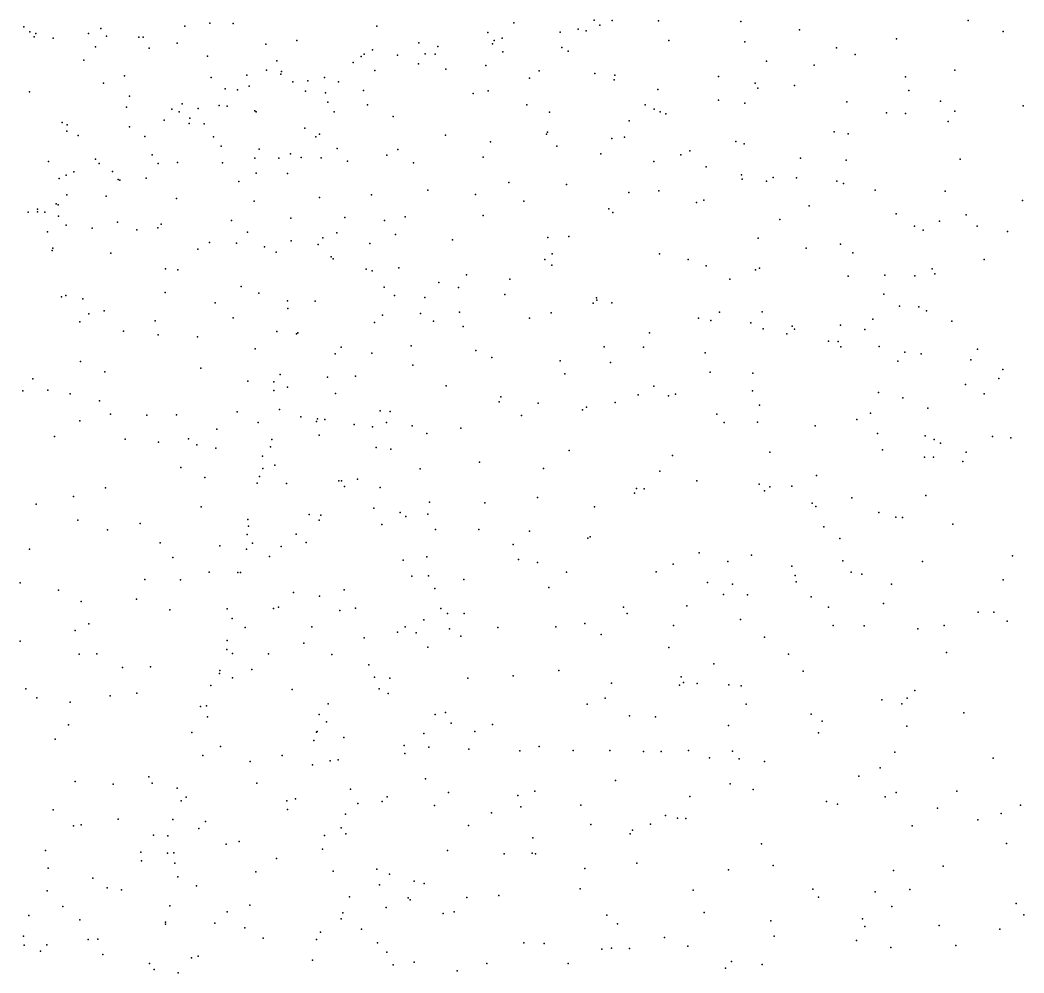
# Model space of a CAD drawing. Header units: metres. Extents: x -25 to 25, y -27.7 to 27.8.
# Drawn here: x -3.328 to -1.917, y -9.374 to -8.035 of the extents above; entities that cross this region are included whole.
import ezdxf

# ---------------------------------------------------------------- set-up
doc = ezdxf.new("R2010")
doc.units = ezdxf.units.M

msp = doc.modelspace()

# ---------------------------------------------------------------- linework, layer by layer
for p in [(-3.0611, -8.0391, 20.5835), (-3.0283, -8.0395, 20.6634), (-2.6337, -8.0386, 21.098), (-2.5209, -8.0348, 1.2381), (-2.5128, -8.042, 21.2027), (-2.4957, -8.0355, 16.6622), (-2.4303, -8.0359, 16.6026), (-2.3147, -8.0369, 21.868), (-1.995, -8.0356, 22.3573), (-3.3227, -8.0441, 19.5429), (-3.314, -8.0511, 19.6896), (-3.3059, -8.0538, -6.1354), (-3.2317, -8.0535, 17.7965), (-3.2142, -8.0466, 20.0199), (-3.0965, -8.0434, -5.6126), (-2.8263, -8.0435, 20.9825), (-2.6706, -8.0524, 16.8138), (-2.5687, -8.0518, 21.663), (-2.5432, -8.0476, 21.4497), (-2.5323, -8.0497, 21.3444), (-2.2325, -8.0487, 21.9815), (-1.9459, -8.0508, 16.7831), (-3.3083, -8.0583, 19.8458), (-3.2816, -8.0602, 17.8923), (-3.2063, -8.0574, 20.1535), (-3.1611, -8.059, 17.6303), (-3.1547, -8.0589, 20.3643), (-3.1071, -8.0672, 17.5426), (-2.9826, -8.0685, 17.2513), (-2.9388, -8.0634, -1.929), (-2.7673, -8.0667, 21.1187), (-2.6639, -8.0681, 21.3964), (-2.6614, -8.0635, 21.6308), (-2.6502, -8.0602, 21.1839), (-2.416, -8.0636, 21.8518), (-2.3093, -8.0656, 16.2671), (-2.0957, -8.0611, 15.6352), (-3.2218, -8.0726, 20.2471), (-3.1466, -8.0744, 18.1423), (-3.0644, -8.0856, 20.7402), (-2.8442, -8.0829, 21.5069), (-2.8324, -8.0766, 21.6427), (-2.7972, -8.084, 16.9364), (-2.7587, -8.0821, 21.7423), (-2.7442, -8.0827, 21.259), (-2.7405, -8.0718, 21.544), (-2.6494, -8.0792, 14.8624), (-2.5664, -8.0734, 21.789), (-2.5573, -8.0787, 15.2858), (-2.1802, -8.0738, 22.0883), (-2.154, -8.083, 15.7253), (-3.2383, -8.0912, -3.2485), (-2.9669, -8.0921, -1.5399), (-2.8596, -8.0942, 21.7624), (-2.8486, -8.086, 21.1398), (-2.768, -8.0964, 21.8283), (-2.6734, -8.0986, 21.8708), (-2.2787, -8.0926, 15.9731), (-2.2116, -8.0984, 15.4987), (-3.1813, -8.1131, 20.5282), (-3.0091, -8.1123, 21.7092), (-2.9814, -8.1051, 21.6292), (-2.9614, -8.1109, 21.0141), (-2.9604, -8.1071, 21.5379), (-2.8292, -8.1058, -1.4169), (-2.7294, -8.104, -1.761), (-2.5982, -8.1062, 16.7224), (-2.5202, -8.11, 21.9311), (-2.4919, -8.112, 16.6228), (-2.0141, -8.1053, 22.4188), (-3.2105, -8.1233, -1.2665), (-3.0594, -8.1155, 15.2423), (-3.006, -8.1276, -2.6662), (-2.9443, -8.1215, 21.1137), (-2.9235, -8.1201, 21.2878), (-2.9002, -8.1157, 21.8528), (-2.8804, -8.1215, -2.1437), (-2.612, -8.1166, -1.6603), (-2.4928, -8.1189, 17.7088), (-2.3459, -8.114, 16.4697), (-2.2945, -8.1234, 16.1863), (-2.2395, -8.1268, 15.894), (-2.0833, -8.1148, 22.3168), (-3.3146, -8.1355, 20.2975), (-3.1743, -8.1416, 1.1863), (-3.0395, -8.1315, 21.4262), (-3.0221, -8.1327, 21.827), (-2.9265, -8.1346, 18.0956), (-2.8988, -8.1372, 17.083), (-2.8452, -8.134, -1.2267), (-2.691, -8.1379, 21.9459), (-2.67, -8.1343, 16.7764), (-2.4312, -8.1325, 21.9899), (-2.2908, -8.1306, 16.0755), (-2.0784, -8.1338, 17.0965), (-3.0999, -8.1525, 20.8887), (-3.0482, -8.1549, 21.0744), (-3.0367, -8.1556, 21.2587), (-2.8953, -8.1503, 21.9423), (-2.8393, -8.1538, 1.3767), (-2.6156, -8.1541, -1.974), (-2.4492, -8.1538, -1.4145), (-2.346, -8.1474, 22.0695), (-2.3089, -8.1518, 0.8728), (-2.1657, -8.1499, 22.2232), (-2.0341, -8.1488, 15.6052), (-1.9178, -8.1552, 0.7899), (-3.1783, -8.1572, 20.6531), (-3.1147, -8.1599, 21.5598), (-3.1042, -8.1638, 21.4749), (-3.0775, -8.1593, 17.5744), (-2.9981, -8.1625, 21.9328), (-2.9962, -8.1638, 17.3465), (-2.8865, -8.164, -2.3454), (-2.5837, -8.1644, 22.0019), (-2.4366, -8.1601, 0.9634), (-2.4282, -8.1636, 16.5368), (-2.4203, -8.1665, -1.5787), (-2.1101, -8.1652, 15.7019), (-2.0833, -8.1659, 14.7019), (-2.0138, -8.163, 22.5011), (-3.2687, -8.1789, 20.5133), (-3.2616, -8.1822, -6.2815), (-3.1255, -8.1755, 21.7882), (-3.0903, -8.18, 21.9047), (-3.0893, -8.1729, 21.3454), (-3.0689, -8.1806, -5.8729), (-2.8034, -8.1703, 16.9357), (-2.4717, -8.1766, 22.0533), (-2.0231, -8.1774, 15.7114), (-3.2622, -8.191, 15.3287), (-3.2461, -8.1971, 20.6176), (-3.1743, -8.1847, 20.7481), (-2.9277, -8.1868, -5.2866), (-2.9071, -8.1952, 22.0174), (-2.7297, -8.1968, 16.8072), (-2.5878, -8.1951, 17.8532), (-2.5867, -8.1925, 1.0936), (-2.1835, -8.1917, 15.846), (-2.1639, -8.1949, 0.7496), (-3.1524, -8.1986, 17.7078), (-3.0561, -8.1991, -1.0696), (-3.045, -8.212, 22.0064), (-2.9121, -8.1989, -2.5256), (-2.6665, -8.2059, 22.0546), (-2.5733, -8.2118, -1.0604), (-2.496, -8.2014, 14.7522), (-2.4783, -8.1992, 15.3633), (-2.3217, -8.2054, 16.3628), (-2.31, -8.2088, 22.1828), (-3.1424, -8.2244, -3.1649), (-2.9919, -8.2161, -2.7928), (-2.9479, -8.2228, 17.2241), (-2.8821, -8.2155, -4.5543), (-2.8125, -8.2246, 15.0716), (-2.7968, -8.2169, 1.2334), (-2.5115, -8.2227, 22.1115), (-2.399, -8.2241, 16.4618), (-2.3864, -8.2185, 22.1389), (-3.2881, -8.2334, 17.9002), (-3.2217, -8.2303, 21.7982), (-3.2165, -8.2365, 21.4554), (-3.1337, -8.2365, 21.9628), (-3.1067, -8.2351, -6.1504), (-3.0435, -8.2353, -2.939), (-2.9978, -8.2287, -5.5817), (-2.9643, -8.229, 11.6411), (-2.933, -8.2281, -4.391), (-2.9046, -8.2285, -1.0035), (-2.8678, -8.2331, 17.0486), (-2.7747, -8.2355, 22.1081), (-2.6769, -8.2276, 16.7356), (-2.437, -8.2335, 0.8071), (-2.2308, -8.229, 22.2636), (-2.1665, -8.2317, 17.2683), (-2.0066, -8.2303, 22.5789), (-3.2629, -8.2528, -3.8873), (-3.2525, -8.2479, 20.7278), (-3.1982, -8.2476, 20.9209), (-2.9962, -8.2501, 22.0867), (-2.9522, -8.2503, 1.1761), (-2.3636, -8.2409, -1.9088), (-2.314, -8.2522, 0.7111), (-3.2728, -8.2576, 21.5783), (-3.19, -8.2588, 21.1766), (-3.1878, -8.2596, 21.0824), (-3.1507, -8.257, 1.0432), (-3.0204, -8.2617, 11.4362), (-2.6408, -8.2633, 22.1338), (-2.5597, -8.2657, -2.1994), (-2.313, -8.2582, 15.4812), (-2.2786, -8.2613, 16.1661), (-2.2694, -8.2562, -1.5068), (-2.2365, -8.2564, 16.0354), (-2.1796, -8.2613, 22.3408), (-2.1702, -8.2644, 15.5757), (-3.2623, -8.2802, -6.4382), (-3.2067, -8.2823, 11.3864), (-2.8337, -8.2803, 16.9685), (-2.7546, -8.2737, 15.3127), (-2.6875, -8.2798, -2.3101), (-2.4723, -8.2773, 16.4963), (-2.4302, -8.2747, -2.1047), (-2.1257, -8.2737, 22.4411), (-2.0276, -8.2753, 15.6304), (-3.2774, -8.2933, 20.838), (-3.2745, -8.2944, 0.9339), (-3.1078, -8.2858, 22.0891), (-2.9989, -8.2894, -6.0088), (-2.9071, -8.2844, 22.1482), (-2.6198, -8.2894, 16.6228), (-2.377, -8.2913, 16.3659), (-2.3668, -8.2877, 22.2148), (-2.2186, -8.296, 15.9501), (-1.9186, -8.2882, 0.6196), (-3.3167, -8.3047, 20.7625), (-3.3036, -8.3042, 21.8582), (-3.3033, -8.3007, 21.4996), (-3.2931, -8.3047, 21.4045), (-3.2739, -8.3104, 21.2205), (-2.7865, -8.3112, 16.8447), (-2.677, -8.3093, 0.9216), (-2.5004, -8.3003, 17.7606), (-2.4945, -8.3052, 22.1839), (-2.0962, -8.3072, 17.1383), (-1.9979, -8.3087, 16.8331), (-3.263, -8.323, 17.8644), (-3.191, -8.319, -0.8632), (-3.1296, -8.3215, 15.3048), (-3.0308, -8.3167, 22.1592), (-2.9475, -8.3131, 18.134), (-2.8715, -8.3123, 11.41), (-2.8156, -8.3164, 22.184), (-2.2598, -8.3149, 22.3102), (-2.0706, -8.3246, 14.7004), (-2.0355, -8.3175, 10.4904), (-1.9825, -8.3247, 22.6546), (-3.2892, -8.3323, 11.5388), (-3.2266, -8.3272, -3.5499), (-3.1636, -8.3294, 11.654), (-3.1342, -8.3267, 17.7465), (-3.0083, -8.333, 17.5054), (-2.8826, -8.334, 17.0219), (-2.8, -8.336, -4.8746), (-2.5565, -8.339, 16.5206), (-2.0584, -8.3301, 11.3923), (-1.9399, -8.3321, 16.6316), (-3.0618, -8.3472, -4.1447), (-3.0239, -8.3482, 17.5986), (-2.9844, -8.3533, 17.4241), (-2.947, -8.3449, 17.2185), (-2.9091, -8.3501, -5.3762), (-2.9022, -8.3408, 0.9968), (-2.8361, -8.349, 16.9155), (-2.7199, -8.3438, 22.2), (-2.5862, -8.3404, 0.7438), (-2.2904, -8.3413, -2.0302), (-2.1748, -8.3499, 22.4087), (-3.2827, -8.3587, 22.0582), (-3.2817, -8.3555, -0.74), (-3.2003, -8.3624, 22.1359), (-3.0782, -8.3567, -6.2892), (-2.968, -8.3611, 17.3248), (-2.8906, -8.3674, 15.3434), (-2.58, -8.3634, 15.4142), (-2.4291, -8.3632, 16.3523), (-2.2227, -8.3554, -1.2217), (-2.1573, -8.3618, 15.7867), (-2.8878, -8.3702, 22.2302), (-2.5903, -8.3713, -0.8628), (-2.5803, -8.3794, 22.2278), (-2.3887, -8.3715, -0.9785), (-2.3633, -8.3802, 17.5495), (-1.9729, -8.3711, 15.5494), (-3.1235, -8.3845, -3.3124), (-3.1062, -8.3857, 22.1999), (-2.8416, -8.3847, -2.6864), (-2.8332, -8.3872, -0.8163), (-2.7953, -8.3829, 22.2396), (-2.7005, -8.3927, 16.6309), (-2.2939, -8.3859, 11.3217), (-2.2887, -8.3835, 16.0366), (-2.164, -8.3946, 10.9112), (-2.1122, -8.3932, 22.5382), (-2.07, -8.3941, 15.6387), (-2.0457, -8.3846, 0.4738), (-2.0419, -8.3914, 15.7527), (-3.017, -8.4095, 0.8353), (-2.7392, -8.4036, 15.4036), (-2.6394, -8.3991, 16.5469), (-2.3304, -8.3992, 11.1476), (-3.2698, -8.4237, 11.3216), (-3.2636, -8.4219, 15.2296), (-3.1238, -8.4179, -0.7413), (-2.9923, -8.4185, 15.2114), (-2.8159, -8.4102, 16.8073), (-2.8016, -8.4218, -5.0589), (-2.7116, -8.4107, 11.491), (-2.6466, -8.4207, 14.961), (-2.1136, -8.4201, -1.4354), (-3.2398, -8.4265, 22.1881), (-3.0537, -8.4323, 22.2696), (-2.9518, -8.4296, -2.9735), (-2.913, -8.4297, 17.0247), (-2.759, -8.4246, 16.6958), (-2.5221, -8.4328, 22.2741), (-2.5176, -8.4251, -2.3713), (-2.5172, -8.4286, 11.4078), (-2.496, -8.4321, 16.3604), (-2.0916, -8.4369, -1.6154), (-2.0644, -8.4378, 10.395), (-3.2311, -8.4476, -6.5673), (-3.2096, -8.4437, 15.4734), (-2.9514, -8.44, 17.2162), (-2.8183, -8.4494, -4.6318), (-2.7651, -8.447, 22.2921), (-2.7104, -8.4452, -2.5381), (-2.5812, -8.4464, 11.2281), (-2.3447, -8.4452, 15.5354), (-2.2847, -8.445, 22.3832), (-2.0536, -8.4434, 22.6211), (-3.2438, -8.4589, 17.8384), (-3.138, -8.4574, -3.95), (-3.0282, -8.4531, 15.4139), (-2.8296, -8.4601, -5.2459), (-2.7466, -8.4579, 11.3031), (-2.7052, -8.4657, 17.9558), (-2.612, -8.4539, 22.2848), (-2.3742, -8.454, 16.1685), (-2.3571, -8.4573, 22.3336), (-2.3009, -8.4603, 15.9892), (-2.2424, -8.4652, 15.8582), (-2.1748, -8.4635, 22.4898), (-2.1294, -8.455, 15.6919), (-2.0183, -8.458, 15.5697), (-3.1827, -8.4721, -3.7898), (-3.1336, -8.477, 22.2813), (-3.0786, -8.4798, -6.4346), (-2.967, -8.4726, 17.4197), (-2.9391, -8.4757, 18.0958), (-2.9375, -8.4743, 17.123), (-2.4431, -8.4744, 16.2547), (-2.2835, -8.469, -2.2202), (-2.25, -8.4758, 0.3908), (-2.2394, -8.4694, 10.7539), (-2.1402, -8.4697, -1.9941), (-2.8766, -8.4945, 16.8657), (-2.7783, -8.4925, -4.8877), (-2.5067, -8.494, -0.7898), (-2.4514, -8.4946, 14.7904), (-2.1916, -8.4859, 15.6392), (-2.178, -8.4864, 17.2278), (-2.1742, -8.4939, -1.0479), (-2.1201, -8.4938, 22.5644), (-2.9976, -8.4968, 17.5917), (-2.8848, -8.5039, -6.0322), (-2.8336, -8.5031, 16.7623), (-2.6871, -8.4994, 22.314), (-2.3649, -8.5026, 10.9066), (-2.0841, -8.5017, 11.4642), (-2.0611, -8.5037, 0.3483), (-1.9821, -8.4975, 15.8937), (-3.243, -8.5146, 22.261), (-2.7757, -8.52, 16.6392), (-2.6648, -8.5092, 16.486), (-2.5686, -8.5136, 17.7972), (-2.4978, -8.5159, 0.436), (-2.0942, -8.5142, 15.6238), (-1.9913, -8.5122, 16.5954), (-3.2086, -8.5291, 11.592), (-3.0738, -8.524, 22.3309), (-2.9622, -8.5328, 17.194), (-2.8957, -8.5367, -4.3998), (-2.8562, -8.5351, 11.5503), (-2.5621, -8.5318, -2.4959), (-2.358, -8.5296, 16.0502), (-2.2978, -8.531, 15.9055), (-1.9465, -8.5259, 16.0481), (-3.31, -8.539, 18.1475), (-3.0079, -8.5424, -4.1676), (-2.9711, -8.5433, 17.2812), (-2.9522, -8.551, -6.2926), (-2.7289, -8.549, -0.7012), (-2.4368, -8.5496, 16.1718), (-1.9988, -8.5472, -1.3883), (-1.952, -8.5387, 22.7384), (-3.324, -8.5558, 22.2193), (-3.289, -8.5552, -6.7124), (-3.2576, -8.5602, -0.2911), (-2.9713, -8.5554, 17.3711), (-2.8843, -8.5596, 16.804), (-2.6523, -8.5642, 0.4585), (-2.4592, -8.5614, 17.6084), (-2.4165, -8.5628, -2.4154), (-2.4066, -8.5607, 22.3446), (-2.2982, -8.556, 22.4251), (-2.1212, -8.5581, 10.297), (-1.9729, -8.56, -1.7103), (-3.2164, -8.57, 11.2396), (-2.6544, -8.5716, 11.1016), (-2.5997, -8.5732, 16.3709), (-2.5318, -8.5788, 22.3417), (-2.4913, -8.5723, 16.2323), (-2.2886, -8.5761, 14.7421), (-2.0872, -8.5658, 16.9125), (-3.2006, -8.5886, 15.2353), (-3.1496, -8.5899, 0.6425), (-3.1081, -8.5897, 15.5714), (-3.0228, -8.5855, 17.6296), (-2.963, -8.5822, 0.6271), (-2.9334, -8.5926, 16.8959), (-2.8215, -8.5841, -5.5921), (-2.8078, -8.5848, -5.3655), (-2.6229, -8.5908, 22.3427), (-2.5374, -8.5828, 15.5623), (-2.3485, -8.5888, 0.3181), (-2.1324, -8.5875, 22.569), (-2.0517, -8.5804, 22.6506), (-3.2439, -8.5979, 17.8292), (-2.993, -8.6003, 17.4894), (-2.911, -8.599, 11.2156), (-2.9097, -8.5954, 15.1849), (-2.8997, -8.5961, 22.3801), (-2.8583, -8.6033, 16.7066), (-2.8324, -8.6067, 17.9801), (-2.8129, -8.6005, -5.7605), (-2.7767, -8.6051, -5.2147), (-2.338, -8.6005, 15.639), (-2.2912, -8.6, 15.8361), (-2.2104, -8.6053, 22.497), (-2.1515, -8.5961, 17.0725), (-3.2796, -8.6203, 22.2987), (-3.0515, -8.6099, -3.9969), (-2.9074, -8.6183, 15.5759), (-2.7559, -8.616, 16.524), (-2.7081, -8.6082, 22.3633), (-2.1228, -8.6158, 15.8363), (-2.0558, -8.6193, -2.0777), (-1.961, -8.6202, 0.2704), (-3.18, -8.6237, 22.3484), (-3.1334, -8.6282, 17.7427), (-3.0913, -8.6235, -3.6725), (-3.0793, -8.632, 11.2031), (-2.9761, -8.6348, 17.0131), (-2.974, -8.6243, -3.1917), (-2.8274, -8.6355, 22.4017), (-2.0429, -8.6243, -1.1323), (-2.0342, -8.6294, 16.4588), (-1.9354, -8.6222, 22.7567), (-3.0529, -8.6363, 11.5473), (-2.987, -8.6477, 22.4097), (-2.8067, -8.6378, 16.5884), (-2.556, -8.6399, 16.2689), (-2.4107, -8.6469, 16.039), (-2.2742, -8.6422, 10.275), (-2.1156, -8.6388, 15.5913), (-2.0565, -8.6491, 15.998), (-2.0437, -8.6493, 11.445), (-1.9982, -8.642, 14.7646), (-3.1019, -8.6636, -0.3917), (-2.9698, -8.6605, 16.9321), (-2.682, -8.6562, 16.4113), (-2.0025, -8.6551, 22.704), (-3.068, -8.6776, 22.419), (-2.9915, -8.6763, 17.2823), (-2.9865, -8.6649, 17.3898), (-2.7655, -8.6656, -4.8385), (-2.5919, -8.6649, 22.3754), (-2.4288, -8.6689, 14.8653), (-2.2083, -8.675, 15.6574), (-3.2078, -8.6921, -6.7015), (-2.9948, -8.6856, 17.1036), (-2.9535, -8.6862, 16.8418), (-2.8796, -8.6826, -6.2195), (-2.8762, -8.6824, -2.9796), (-2.872, -8.6904, 16.6551), (-2.8537, -8.6799, 11.495), (-2.8217, -8.6916, 0.4422), (-2.3768, -8.6824, 15.9292), (-2.2891, -8.6873, 22.4659), (-2.2739, -8.6907, 0.2285), (-2.2431, -8.6899, 17.1648), (-3.253, -8.7045, 11.064), (-2.6007, -8.7059, 17.7165), (-2.4643, -8.6996, 10.4368), (-2.4616, -8.6932, 22.3931), (-2.4507, -8.6937, 0.2595), (-2.2814, -8.6966, 15.7552), (-2.1589, -8.7062, 14.7801), (-2.0545, -8.7031, 15.5029), (-3.3054, -8.7153, 18.1039), (-3.0734, -8.7189, 0.5255), (-2.7524, -8.7126, -4.998), (-2.6746, -8.7133, -2.6794), (-2.5205, -8.7191, 16.1573), (-2.2143, -8.7137, 11.425), (-2.2092, -8.7184, 22.5217), (-2.9216, -8.7296, -4.2869), (-2.9053, -8.7306, 15.6974), (-2.8308, -8.7209, -4.5346), (-2.7938, -8.7271, -6.0239), (-2.7858, -8.7325, 10.972), (-2.7549, -8.7292, -5.4351), (-2.1207, -8.727, 16.6813), (-2.0967, -8.7336, 22.6307), (-2.0874, -8.7339, 16.2303), (-3.2468, -8.7379, 22.3693), (-3.1592, -8.7424, 22.3977), (-3.0078, -8.737, 17.2042), (-3.0068, -8.7462, -6.4912), (-2.9073, -8.7375, 22.4328), (-2.8195, -8.7436, 16.5462), (-2.1982, -8.747, 15.896), (-2.0167, -8.7433, 22.7086), (-3.2051, -8.7511, 17.7905), (-3.0089, -8.7577, 18.0038), (-2.9399, -8.7575, 15.1925), (-2.7438, -8.7507, -5.1746), (-2.6832, -8.751, 15.0637), (-2.612, -8.7531, 22.387), (-2.5267, -8.7612, 22.3977), (-3.1311, -8.7695, 17.7139), (-3.0473, -8.7736, 17.6392), (-3.0011, -8.7701, -3.6877), (-2.9607, -8.7748, 16.7791), (-2.9259, -8.7693, 16.7022), (-2.6349, -8.772, 10.6618), (-2.5298, -8.7632, 17.5918), (-2.1755, -8.7635, 10.2317), (-3.3146, -8.7783, 11.4004), (-3.1131, -8.7903, 10.9997), (-3.0094, -8.7784, 17.3384), (-2.9773, -8.7886, -3.5193), (-2.7559, -8.7894, 17.8165), (-2.3733, -8.7836, 11.4147), (-2.2996, -8.7868, 22.4716), (-1.933, -8.7878, -2.1315), (-2.7896, -8.7939, -2.868), (-2.6274, -8.7932, 10.5053), (-2.6006, -8.7973, 16.244), (-2.41, -8.7994, 15.9526), (-2.3328, -8.7956, 17.2611), (-2.2429, -8.8024, 15.6552), (-2.1715, -8.7951, 22.5781), (-2.0595, -8.796, 15.4812), (-3.0623, -8.8109, -0.2857), (-3.022, -8.8112, 17.5553), (-3.0179, -8.8113, 17.021), (-2.777, -8.8163, 10.7651), (-2.7537, -8.8161, 22.4199), (-2.5598, -8.8108, -2.6365), (-2.4339, -8.8104, 14.9819), (-2.2385, -8.8155, 22.5256), (-2.1596, -8.8108, -2.3809), (-2.1448, -8.8134, 0.151), (-3.3279, -8.8258, 10.7505), (-3.1524, -8.8209, -0.1414), (-3.1023, -8.8218, 22.4259), (-2.704, -8.821, 16.3648), (-2.5844, -8.8322, 10.2257), (-2.3616, -8.8252, -0.7446), (-2.3263, -8.8278, 0.1498), (-2.2369, -8.8243, 16.0306), (-2.1029, -8.8277, -0.8988), (-1.9461, -8.8216, 11.3371), (-3.2739, -8.8361, 15.2293), (-2.9437, -8.8395, 15.8281), (-2.9068, -8.8447, -3.1174), (-2.8723, -8.8356, 22.4394), (-2.7448, -8.8339, -5.6046), (-2.3391, -8.8422, 15.7972), (-2.3056, -8.8427, 10.1625), (-2.2159, -8.8457, 16.5007), (-3.2422, -8.8519, 22.3899), (-3.1644, -8.8486, 10.8108), (-2.9647, -8.86, -4.1082), (-2.8566, -8.8612, 0.3384), (-2.4798, -8.8598, 10.0697), (-2.3908, -8.8583, 22.4228), (-2.1913, -8.8601, 15.5808), (-2.1143, -8.8549, 15.513), (-3.1174, -8.8638, 17.6871), (-3.0369, -8.8624, 17.1768), (-2.9717, -8.8621, -3.8448), (-2.8783, -8.8647, 16.5795), (-2.7366, -8.862, -5.0373), (-2.7269, -8.869, 0.255), (-2.7035, -8.869, -2.746), (-2.4745, -8.869, 15.8921), (-1.9812, -8.8669, 14.8896), (-1.9593, -8.8668, 15.3837), (-3.2311, -8.8832, 10.5718), (-3.0298, -8.8759, 17.4179), (-3.0117, -8.8887, 16.8675), (-2.918, -8.8876, -4.3033), (-2.7868, -8.8878, 10.3519), (-2.7603, -8.8779, -5.8626), (-2.6564, -8.8884, 22.4033), (-2.5748, -8.8875, 16.1642), (-2.5341, -8.8828, 0.1635), (-2.4095, -8.8856, 15.916), (-2.3152, -8.8775, 17.1106), (-2.1849, -8.8856, 11.3926), (-2.1414, -8.8863, 22.63), (-2.0289, -8.886, -2.317), (-1.9402, -8.8798, 22.7814), (-3.2503, -8.893, 17.8191), (-2.8444, -8.903, -0.5335), (-2.7973, -8.895, -4.689), (-2.7713, -8.8961, 11.4404), (-2.7242, -8.8906, -5.3482), (-2.7081, -8.9006, 15.9045), (-2.5112, -8.8983, 16.0645), (-2.2813, -8.9024, 16.9199), (-2.0659, -8.8906, 22.6891), (-3.3277, -8.9078, 10.4292), (-3.037, -8.907, 0.4268), (-2.9292, -8.9108, -3.2903), (-2.7546, -8.9161, 16.3898), (-2.4161, -8.9167, 16.1029), (-3.2448, -8.9259, 18.0199), (-3.22, -8.9254, -6.7908), (-3.0373, -8.9196, 16.9798), (-3.0293, -8.925, 10.4335), (-2.9787, -8.9254, 16.7236), (-2.8895, -8.9265, 22.4387), (-2.2477, -8.9259, -2.5129), (-2.0254, -8.9236, 15.4294), (-3.1841, -8.9449, 10.3768), (-3.1446, -8.9438, 17.6977), (-2.8375, -8.9412, 17.7748), (-2.3525, -8.9395, 15.813), (-3.0477, -8.9531, 17.5299), (-3.047, -8.9492, 17.3215), (-3.0292, -8.9593, 22.4379), (-3.002, -8.9474, 15.215), (-2.8299, -8.9584, 10.1982), (-2.8081, -8.9598, -6.0989), (-2.6987, -8.9596, -0.634), (-2.6347, -8.9564, 16.24), (-2.5704, -8.9491, 16.0822), (-2.3985, -8.9579, 22.4261), (-2.2272, -8.9499, -0.7942), (-3.0597, -8.97, 17.9215), (-2.4966, -8.967, 22.4128), (-2.401, -8.9698, 11.3959), (-2.3952, -8.9658, 15.8917), (-2.3759, -8.9675, 16.4445), (-2.3314, -8.9692, 16.6176), (-2.3144, -8.9706, 22.5066), (-3.3198, -8.9747, 15.9498), (-3.3045, -8.9875, 11.2976), (-3.2012, -8.9848, 17.75), (-3.1636, -8.9811, 22.3992), (-2.9454, -8.9755, -0.3885), (-2.8233, -8.9749, 22.42), (-2.8107, -8.9813, 16.4581), (-2.5055, -8.9877, 17.392), (-2.0807, -8.9877, 15.4843), (-2.0701, -8.9771, 11.3049), (-3.2577, -8.9937, 15.2217), (-3.0743, -8.9994, 10.2734), (-3.0657, -8.9987, 17.0959), (-2.8946, -8.9958, -3.0414), (-2.5307, -8.9963, -0.68), (-2.3072, -8.9964, 15.7417), (-2.1164, -8.9902, 10.1724), (-2.0882, -8.996, -2.447), (-3.0643, -9.0141, 17.4348), (-2.9077, -9.0111, 16.5937), (-2.7444, -9.0111, 22.3901), (-2.7297, -9.0079, 16.3498), (-2.4714, -9.0127, 16.0144), (-2.4349, -9.0141, 17.23), (-2.2157, -9.0103, 22.6068), (-2.0012, -9.0083, 22.779), (-3.2597, -9.0254, 22.3514), (-2.8973, -9.021, 16.0157), (-2.722, -9.0232, -5.1833), (-2.6638, -9.025, 22.367), (-2.3323, -9.0264, -2.6078), (-2.2006, -9.0203, 0.0707), (-2.0814, -9.0272, 22.7244), (-3.0863, -9.0361, 22.4068), (-2.9113, -9.0355, -4.411), (-2.9105, -9.0347, 0.2913), (-2.8726, -9.0433, 15.2606), (-2.7602, -9.0375, -4.9311), (-2.6888, -9.0349, 17.5883), (-2.2056, -9.0367, 15.6027), (-3.2786, -9.0457, 0.0867), (-3.0461, -9.0559, 16.921), (-2.915, -9.0475, -3.8822), (-2.7878, -9.0543, 16.4195), (-2.7533, -9.0568, -5.7777), (-2.598, -9.0558, 16.1911), (-3.0709, -9.0685, 17.0052), (-2.9593, -9.0685, 17.8021), (-2.7872, -9.0655, -5.947), (-2.697, -9.0596, 9.9134), (-2.6254, -9.0618, 16.2129), (-2.5505, -9.0616, 22.3752), (-2.4991, -9.0617, 9.9002), (-2.4516, -9.0631, 22.4225), (-2.4269, -9.0627, 0.0794), (-2.3884, -9.0615, 16.8618), (-2.3586, -9.0718, 22.485), (-2.3264, -9.0626, 10.0077), (-2.3173, -9.073, 15.203), (-2.0982, -9.0639, -0.7824), (-1.9598, -9.0722, 15.3993), (-3.0044, -9.0768, 16.7518), (-2.9169, -9.0816, 22.3965), (-2.8921, -9.0762, -3.7013), (-2.8807, -9.0745, 16.5396), (-2.2815, -9.0771, 15.7103), (-2.1189, -9.0859, 15.5302), (-3.1467, -9.0987, 22.3675), (-2.7578, -9.1014, -0.599), (-2.149, -9.0976, 22.6974), (-3.2503, -9.1049, -6.847), (-3.1972, -9.1087, 17.7343), (-3.1422, -9.1073, 17.6532), (-3.107, -9.1142, 17.1299), (-2.9952, -9.1073, 11.3975), (-2.8635, -9.1156, -6.1611), (-2.4908, -9.1037, 16.4682), (-2.3298, -9.1083, 15.7927), (-3.0944, -9.1271, 10.0612), (-2.9409, -9.1295, -4.2257), (-2.812, -9.1267, 0.2137), (-2.7258, -9.1205, -5.5087), (-2.628, -9.1247, 16.2338), (-2.6044, -9.1186, 11.4051), (-2.3863, -9.1259, 11.359), (-2.2973, -9.1161, 22.5614), (-2.112, -9.1266, 15.2079), (-2.0962, -9.1206, 11.2135), (-2.011, -9.1188, 22.8093), (-3.1014, -9.1324, 17.3447), (-2.9527, -9.1323, 16.6536), (-2.853, -9.1359, 16.1471), (-2.8189, -9.1331, 16.4611), (-2.7453, -9.1387, 16.3724), (-2.6242, -9.1406, 16.3469), (-2.5396, -9.1384, 16.1244), (-2.1944, -9.1331, 15.6101), (-2.1789, -9.137, 10.0666), (-2.0382, -9.1425, 15.479), (-1.9217, -9.1381, 15.1788), (-3.2814, -9.1447, 0.4785), (-3.1899, -9.158, 22.3155), (-2.9522, -9.1445, -6.4087), (-2.8703, -9.1509, -4.6696), (-2.6653, -9.149, 15.3573), (-2.4206, -9.1526, -2.7046), (-2.4036, -9.1564, 15.9468), (-2.3922, -9.1571, -0.726), (-1.9489, -9.15, -2.4557), (-3.2529, -9.1673, 16.0148), (-3.242, -9.1659, 17.8), (-3.1131, -9.1584, 17.2026), (-3.0764, -9.1709, 16.9621), (-3.0674, -9.1611, 22.3569), (-2.8765, -9.1702, -0.4912), (-2.6976, -9.1667, -2.7766), (-2.5258, -9.1656, 17.281), (-2.4419, -9.1649, 15.3297), (-2.0741, -9.1674, 22.7748), (-1.9814, -9.1588, 11.0789), (-3.1404, -9.1804, -6.6884), (-3.1202, -9.1813, 11.3184), (-2.8999, -9.1808, -3.9635), (-2.8702, -9.1787, 16.5363), (-2.6073, -9.1844, 22.293), (-2.4703, -9.1788, 16.731), (-2.467, -9.1734, 16.0464), (-3.0382, -9.1931, -6.5331), (-3.0197, -9.1895, 16.799), (-2.9028, -9.2002, -3.0164), (-2.2856, -9.1925, 15.7572), (-1.9414, -9.1922, 22.8662), (-3.292, -9.2021, 17.8601), (-3.158, -9.2045, 17.8515), (-3.1206, -9.2057, 9.9294), (-3.1117, -9.2051, 17.5269), (-2.9676, -9.2133, 16.6874), (-2.7273, -9.2018, -5.325), (-2.6475, -9.2069, -0.6713), (-2.6079, -9.206, 0.1073), (-2.6033, -9.2067, 16.2375), (-3.2885, -9.2267, 22.1986), (-3.1574, -9.2165, 15.3054), (-3.1102, -9.2199, 17.3234), (-2.8266, -9.2284, -4.8873), (-2.5341, -9.2271, 16.5751), (-2.461, -9.2196, 22.4038), (-2.2694, -9.2229, 15.3261), (-2.0301, -9.224, 15.5047), (-3.2256, -9.2408, 0.0467), (-3.1062, -9.2389, 17.1104), (-2.9965, -9.2322, 17.737), (-2.8877, -9.2312, -3.3744), (-2.8085, -9.2354, 16.4782), (-2.3322, -9.229, 15.8515), (-2.1, -9.2303, -0.7252), (-3.2057, -9.2546, 17.7369), (-3.0798, -9.2516, 16.9891), (-2.8228, -9.2504, -3.6933), (-2.7739, -9.2453, 9.7382), (-2.76, -9.2483, 22.2667), (-2.5408, -9.256, 22.3204), (-2.2136, -9.2562, -2.6754), (-3.2898, -9.2588, 9.8737), (-3.1854, -9.2575, 22.2317), (-2.865, -9.2672, 11.3701), (-2.7824, -9.2686, 15.4862), (-2.6997, -9.2679, 11.3766), (-2.6547, -9.2655, 16.32), (-2.3817, -9.2578, 15.962), (-2.2056, -9.2678, 22.6922), (-2.1257, -9.2603, 15.6065), (-2.0774, -9.257, 22.7956), (-3.268, -9.2809, 11.2352), (-3.1176, -9.2797, 17.2626), (-3.0048, -9.2789, 16.7723), (-2.8131, -9.282, 0.228), (-2.7796, -9.2713, -5.6633), (-2.1023, -9.2808, 11.1179), (-1.9277, -9.2763, 15.4559), (-3.3158, -9.2934, -6.9151), (-3.0366, -9.2881, 16.8696), (-2.8764, -9.298, 22.2491), (-2.874, -9.2895, 16.2292), (-2.7331, -9.2907, 16.4116), (-2.7176, -9.2884, 16.3761), (-2.5032, -9.2931, -2.7726), (-2.3664, -9.289, 22.5123), (-2.1435, -9.2981, 9.9967), (-1.9168, -9.2925, -0.6796), (-3.2437, -9.2996, 0.4965), (-3.1236, -9.3054, 9.7541), (-3.1235, -9.3028, 17.5511), (-3.0542, -9.3041, 22.2501), (-3.0121, -9.3105, 11.3065), (-2.848, -9.3124, 16.5475), (-2.4882, -9.3053, 0.0864), (-2.2724, -9.3011, 15.7996), (-2.1404, -9.3089, 22.7622), (-2.0358, -9.3076, 15.5436), (-1.9506, -9.3126, 10.2015), (-3.3231, -9.3224, 17.8776), (-3.232, -9.3273, 17.7899), (-3.2187, -9.3268, 22.1585), (-2.9861, -9.3253, 0.3552), (-2.9114, -9.3272, -6.1501), (-2.9054, -9.3169, -3.1729), (-2.4221, -9.3242, 11.287), (-2.268, -9.3225, 22.635), (-3.3222, -9.335, 9.7102), (-3.2904, -9.3348, 22.099), (-2.8257, -9.3316, -5.8092), (-2.6198, -9.3316, 17.3393), (-2.5914, -9.3329, 22.217), (-2.5101, -9.3409, 17.0693), (-2.4967, -9.3394, 9.6667), (-2.4714, -9.3399, 16.1383), (-2.3891, -9.3365, 16.025), (-2.1521, -9.3283, 15.6596), (-2.1039, -9.3382, 4.1572), (-2.0124, -9.3354, 10.9992), (-3.2993, -9.3433, 17.8884), (-3.2115, -9.348, -6.7728), (-3.0869, -9.353, 17.0339), (-3.0774, -9.3504, 16.1574), (-2.8125, -9.3447, 22.2038), (-3.146, -9.3608, 17.6395), (-3.1396, -9.3691, 22.1441), (-2.917, -9.3562, -4.8061), (-2.8034, -9.3626, -3.8715), (-2.7739, -9.3591, -5.4904), (-2.6717, -9.361, 16.3774), (-2.5573, -9.361, 15.5213), (-2.3365, -9.3672, 15.9489), (-2.3278, -9.3581, -2.7552), (-2.2849, -9.3623, 11.2032), (-3.1056, -9.3741, 17.7413), (-2.7137, -9.3711, -0.669)]:
    msp.add_point(p)

doc.saveas('drawing.dxf')
